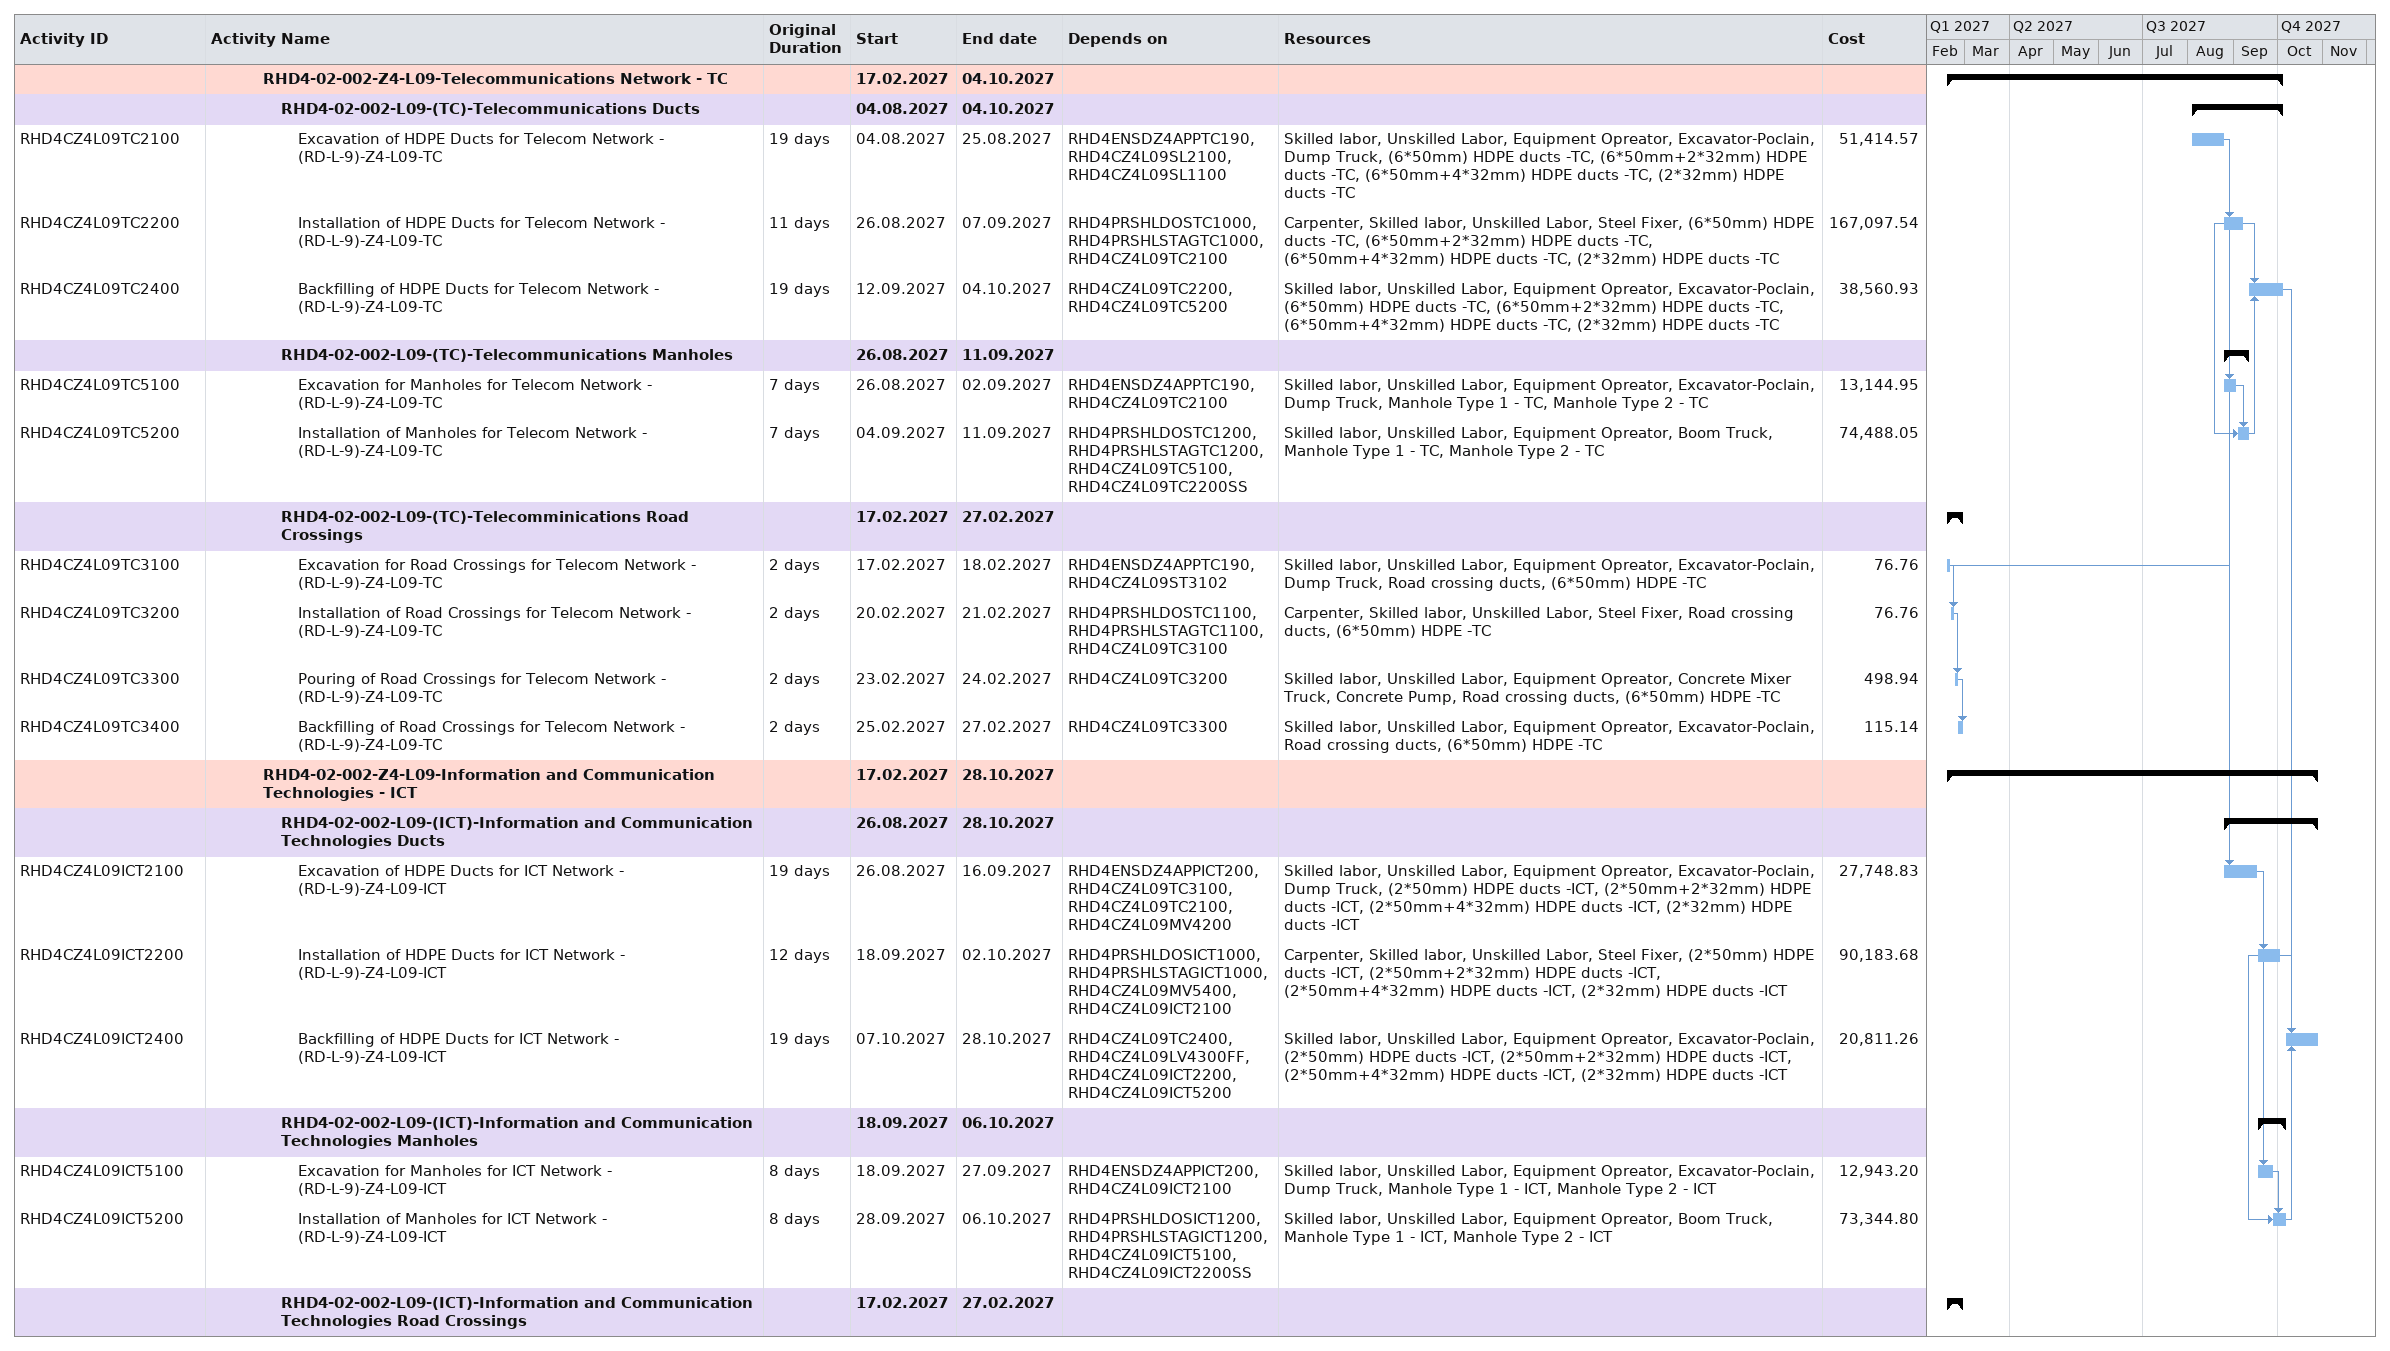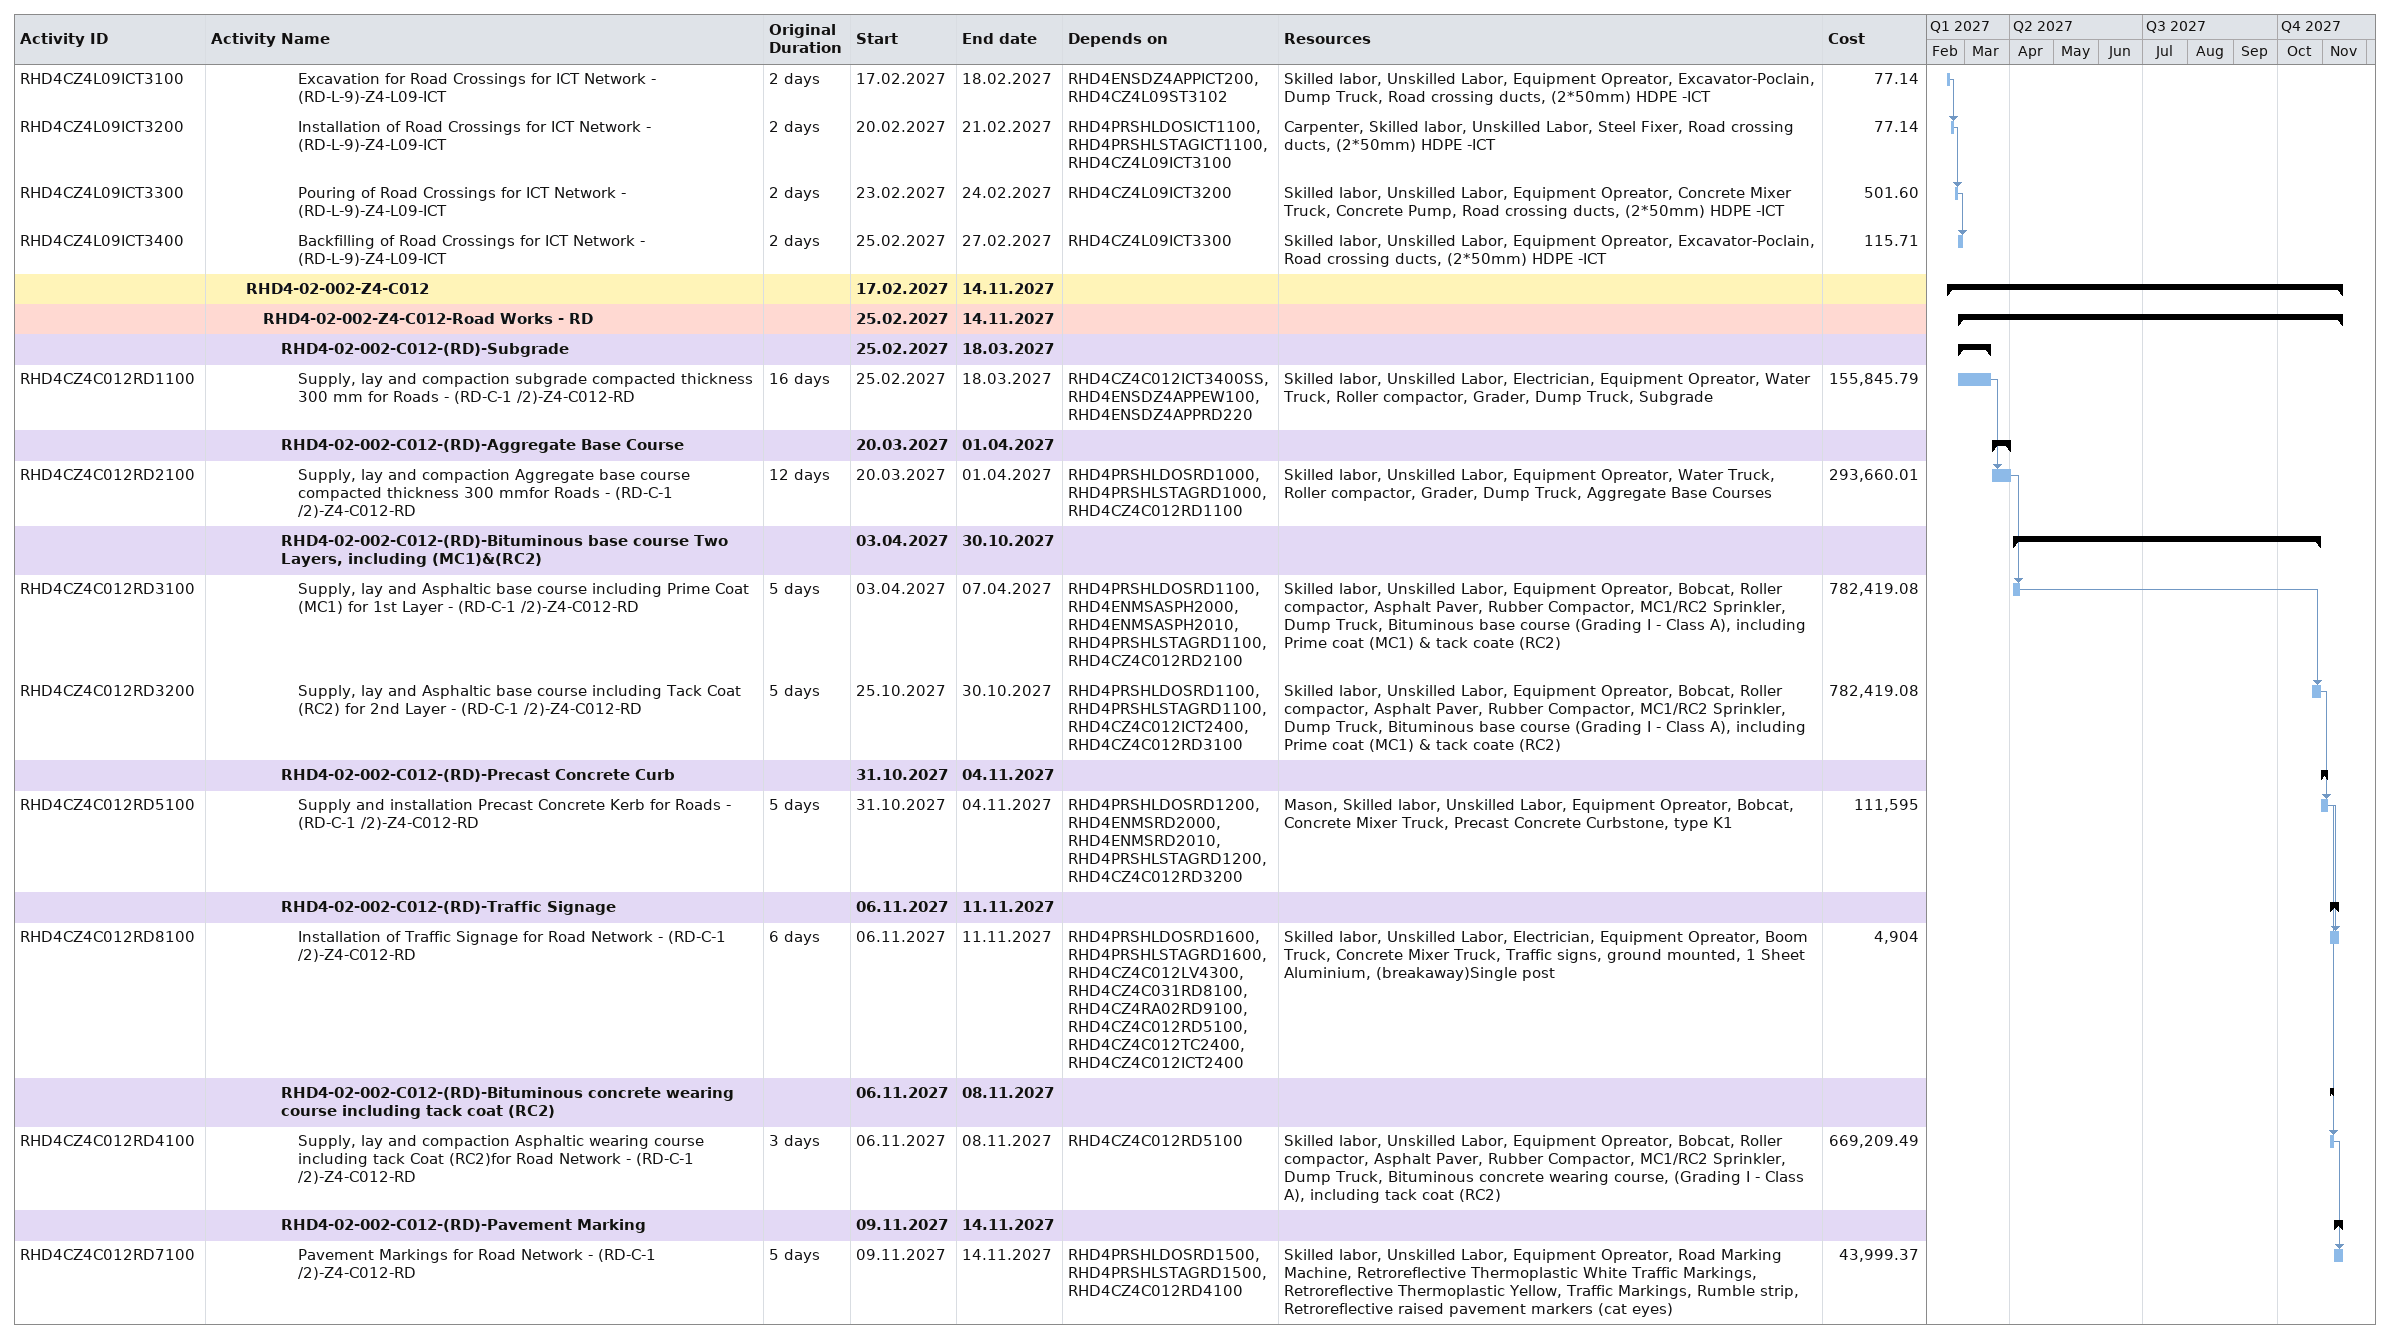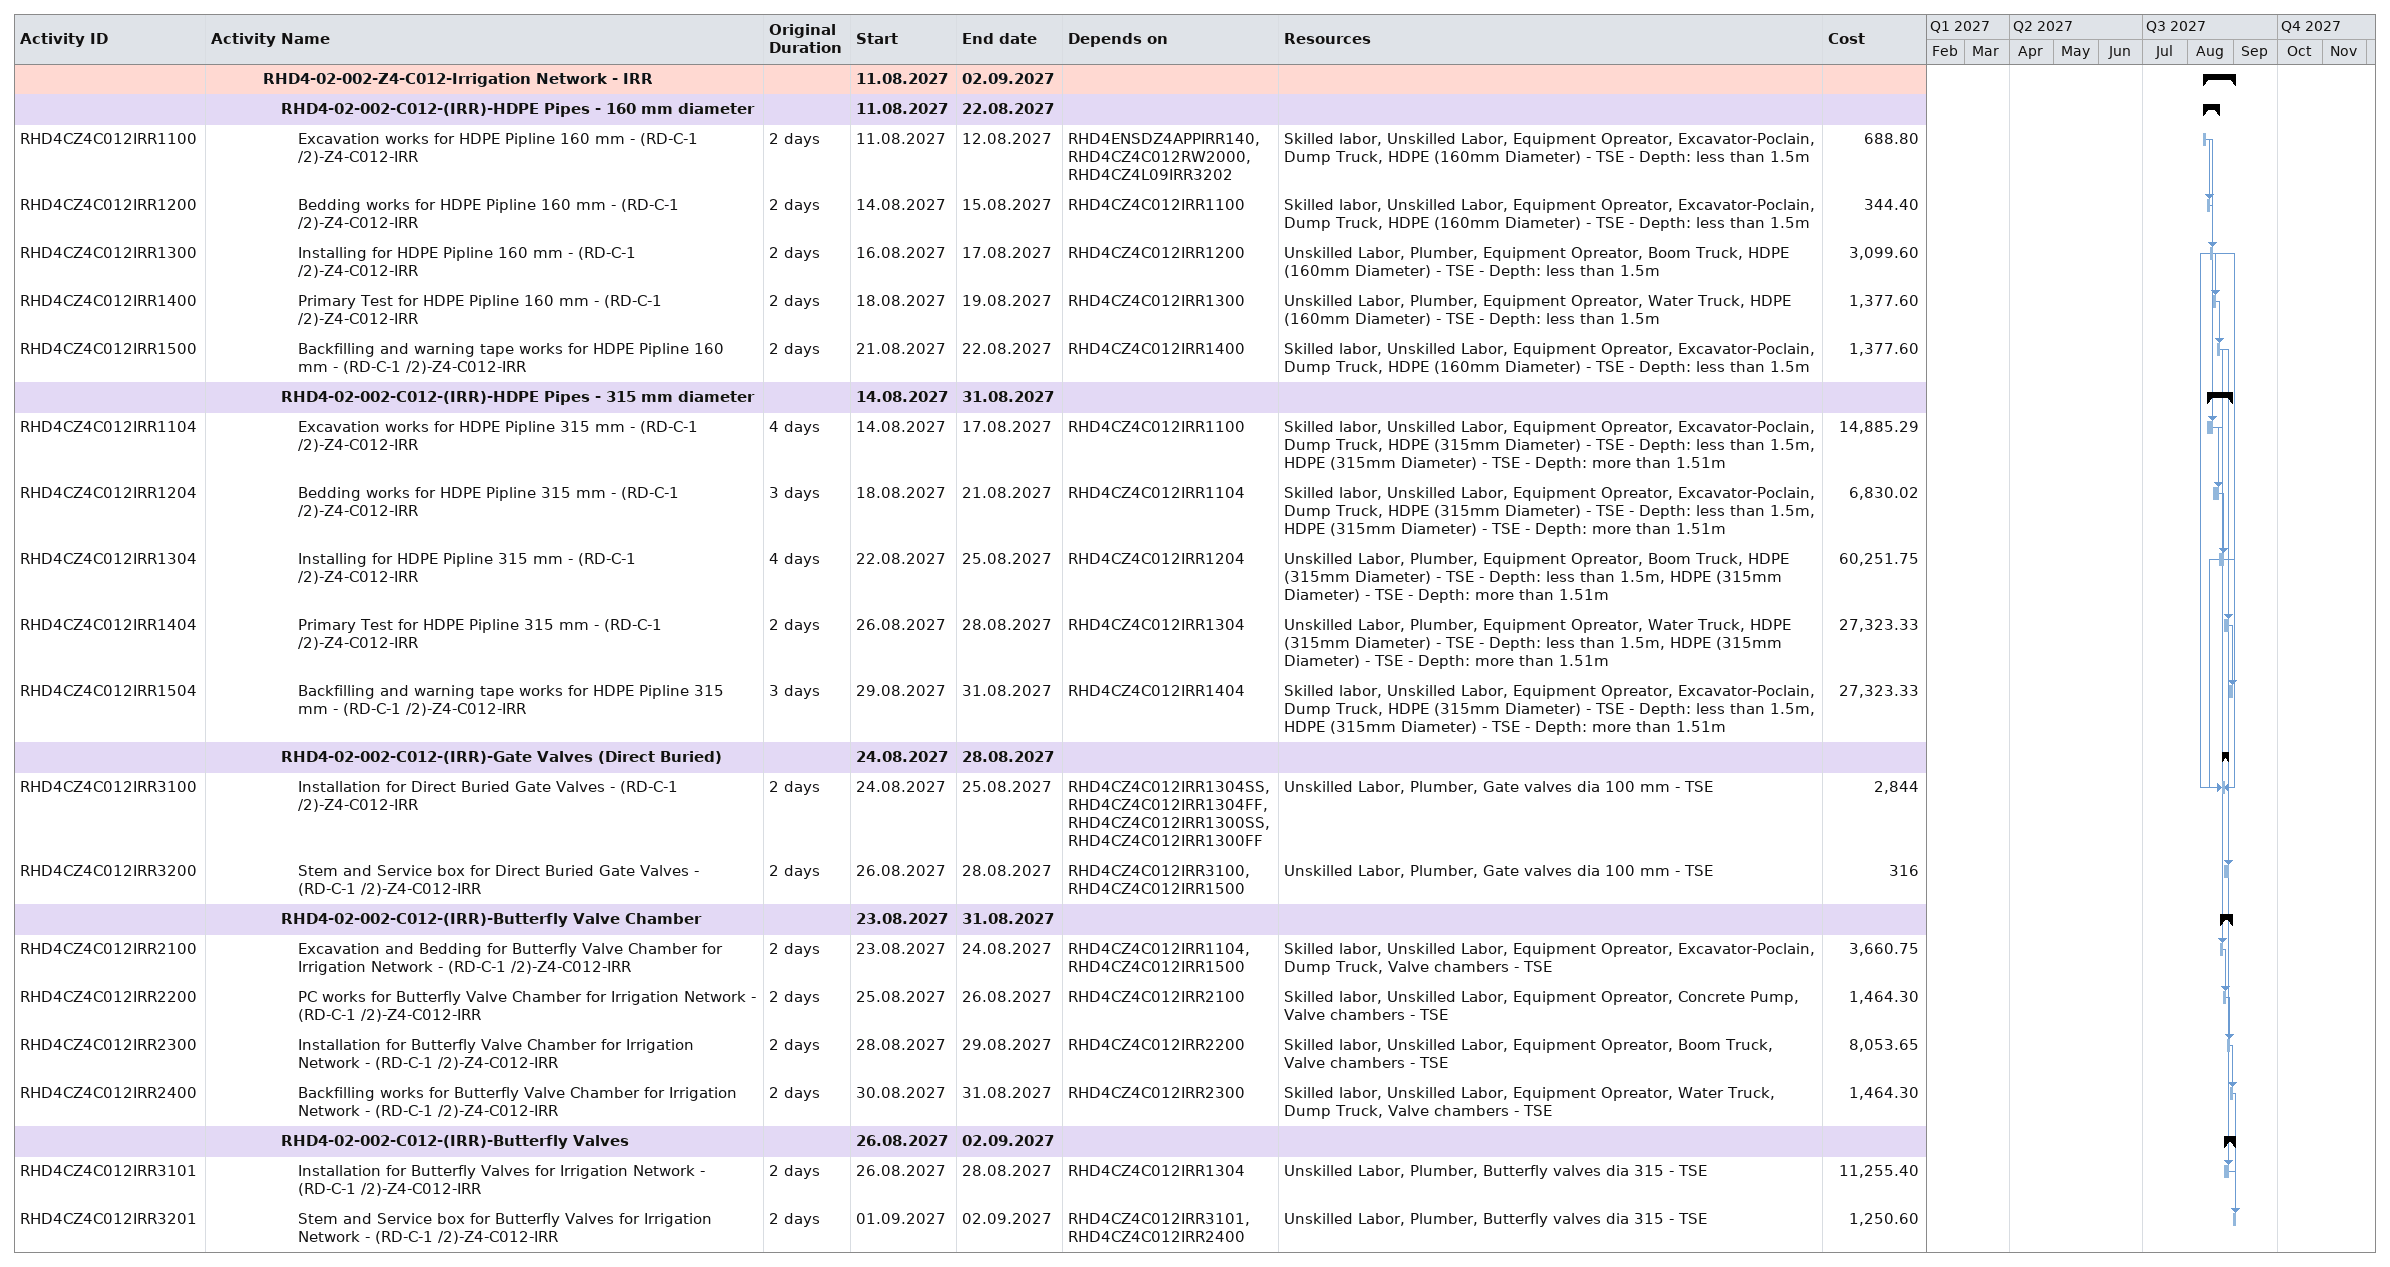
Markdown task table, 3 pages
| ID | Level | Task | Original duration | Start | Finish | Predecessors | Resources | Cost |
|---|---|---|---|---|---|---|---|---|
|  | 4 | **RHD4-02-002-Z4-L09-Telecommunications Network - TC** |  | 2027-02-17 | 2027-10-04 |  |  |  |
|  | 5 | **RHD4-02-002-L09-(TC)-Telecommunications Ducts** |  | 2027-08-04 | 2027-10-04 |  |  |  |
| RHD4CZ4L09TC2100 | 6 | Excavation of HDPE Ducts for Telecom Network - (RD-L-9)-Z4-L09-TC | 19d | 2027-08-04 | 2027-08-25 | RHD4ENSDZ4APPTC190, RHD4CZ4L09SL2100, RHD4CZ4L09SL1100 | Skilled labor, Unskilled Labor, Equipment Opreator, Excavator-Poclain, Dump Truck, (6*50mm) HDPE ducts -TC, (6*50mm+2*32mm) HDPE ducts -TC, (6*50mm+4*32mm) HDPE ducts -TC, (2*32mm) HDPE ducts -TC | 51414.57 |
| RHD4CZ4L09TC2200 | 6 | Installation of HDPE Ducts for Telecom Network - (RD-L-9)-Z4-L09-TC | 11d | 2027-08-26 | 2027-09-07 | RHD4PRSHLDOSTC1000, RHD4PRSHLSTAGTC1000, RHD4CZ4L09TC2100 | Carpenter, Skilled labor, Unskilled Labor, Steel Fixer, (6*50mm) HDPE ducts -TC, (6*50mm+2*32mm) HDPE ducts -TC, (6*50mm+4*32mm) HDPE ducts -TC, (2*32mm) HDPE ducts -TC | 167097.54 |
| RHD4CZ4L09TC2400 | 6 | Backfilling of HDPE Ducts for Telecom Network - (RD-L-9)-Z4-L09-TC | 19d | 2027-09-12 | 2027-10-04 | RHD4CZ4L09TC2200, RHD4CZ4L09TC5200 | Skilled labor, Unskilled Labor, Equipment Opreator, Excavator-Poclain, (6*50mm) HDPE ducts -TC, (6*50mm+2*32mm) HDPE ducts -TC, (6*50mm+4*32mm) HDPE ducts -TC, (2*32mm) HDPE ducts -TC | 38560.93 |
|  | 5 | **RHD4-02-002-L09-(TC)-Telecommunications Manholes** |  | 2027-08-26 | 2027-09-11 |  |  |  |
| RHD4CZ4L09TC5100 | 6 | Excavation for Manholes for Telecom Network - (RD-L-9)-Z4-L09-TC | 7d | 2027-08-26 | 2027-09-02 | RHD4ENSDZ4APPTC190, RHD4CZ4L09TC2100 | Skilled labor, Unskilled Labor, Equipment Opreator, Excavator-Poclain, Dump Truck, Manhole Type 1 - TC, Manhole Type 2 - TC | 13144.95 |
| RHD4CZ4L09TC5200 | 6 | Installation of Manholes for Telecom Network - (RD-L-9)-Z4-L09-TC | 7d | 2027-09-04 | 2027-09-11 | RHD4PRSHLDOSTC1200, RHD4PRSHLSTAGTC1200, RHD4CZ4L09TC5100, RHD4CZ4L09TC2200SS | Skilled labor, Unskilled Labor, Equipment Opreator, Boom Truck, Manhole Type 1 - TC, Manhole Type 2 - TC | 74488.05 |
|  | 5 | **RHD4-02-002-L09-(TC)-Telecomminications Road Crossings** |  | 2027-02-17 | 2027-02-27 |  |  |  |
| RHD4CZ4L09TC3100 | 6 | Excavation for Road Crossings for Telecom Network - (RD-L-9)-Z4-L09-TC | 2d | 2027-02-17 | 2027-02-18 | RHD4ENSDZ4APPTC190, RHD4CZ4L09ST3102 | Skilled labor, Unskilled Labor, Equipment Opreator, Excavator-Poclain, Dump Truck, Road crossing ducts, (6*50mm) HDPE -TC | 76.76 |
| RHD4CZ4L09TC3200 | 6 | Installation of Road Crossings for Telecom Network - (RD-L-9)-Z4-L09-TC | 2d | 2027-02-20 | 2027-02-21 | RHD4PRSHLDOSTC1100, RHD4PRSHLSTAGTC1100, RHD4CZ4L09TC3100 | Carpenter, Skilled labor, Unskilled Labor, Steel Fixer, Road crossing ducts, (6*50mm) HDPE -TC | 76.76 |
| RHD4CZ4L09TC3300 | 6 | Pouring of Road Crossings for Telecom Network - (RD-L-9)-Z4-L09-TC | 2d | 2027-02-23 | 2027-02-24 | RHD4CZ4L09TC3200 | Skilled labor, Unskilled Labor, Equipment Opreator, Concrete Mixer Truck, Concrete Pump, Road crossing ducts, (6*50mm) HDPE -TC | 498.94 |
| RHD4CZ4L09TC3400 | 6 | Backfilling of Road Crossings for Telecom Network - (RD-L-9)-Z4-L09-TC | 2d | 2027-02-25 | 2027-02-27 | RHD4CZ4L09TC3300 | Skilled labor, Unskilled Labor, Equipment Opreator, Excavator-Poclain, Road crossing ducts, (6*50mm) HDPE -TC | 115.14 |
|  | 4 | **RHD4-02-002-Z4-L09-Information and Communication Technologies - ICT** |  | 2027-02-17 | 2027-10-28 |  |  |  |
|  | 5 | **RHD4-02-002-L09-(ICT)-Information and Communication Technologies Ducts** |  | 2027-08-26 | 2027-10-28 |  |  |  |
| RHD4CZ4L09ICT2100 | 6 | Excavation of HDPE Ducts for ICT Network - (RD-L-9)-Z4-L09-ICT | 19d | 2027-08-26 | 2027-09-16 | RHD4ENSDZ4APPICT200, RHD4CZ4L09TC3100, RHD4CZ4L09TC2100, RHD4CZ4L09MV4200 | Skilled labor, Unskilled Labor, Equipment Opreator, Excavator-Poclain, Dump Truck, (2*50mm) HDPE ducts -ICT, (2*50mm+2*32mm) HDPE ducts -ICT, (2*50mm+4*32mm) HDPE ducts -ICT, (2*32mm) HDPE ducts -ICT | 27748.83 |
| RHD4CZ4L09ICT2200 | 6 | Installation of HDPE Ducts for ICT Network - (RD-L-9)-Z4-L09-ICT | 12d | 2027-09-18 | 2027-10-02 | RHD4PRSHLDOSICT1000, RHD4PRSHLSTAGICT1000, RHD4CZ4L09MV5400, RHD4CZ4L09ICT2100 | Carpenter, Skilled labor, Unskilled Labor, Steel Fixer, (2*50mm) HDPE ducts -ICT, (2*50mm+2*32mm) HDPE ducts -ICT, (2*50mm+4*32mm) HDPE ducts -ICT, (2*32mm) HDPE ducts -ICT | 90183.68 |
| RHD4CZ4L09ICT2400 | 6 | Backfilling of HDPE Ducts for ICT Network - (RD-L-9)-Z4-L09-ICT | 19d | 2027-10-07 | 2027-10-28 | RHD4CZ4L09TC2400, RHD4CZ4L09LV4300FF, RHD4CZ4L09ICT2200, RHD4CZ4L09ICT5200 | Skilled labor, Unskilled Labor, Equipment Opreator, Excavator-Poclain, (2*50mm) HDPE ducts -ICT, (2*50mm+2*32mm) HDPE ducts -ICT, (2*50mm+4*32mm) HDPE ducts -ICT, (2*32mm) HDPE ducts -ICT | 20811.26 |
|  | 5 | **RHD4-02-002-L09-(ICT)-Information and Communication Technologies Manholes** |  | 2027-09-18 | 2027-10-06 |  |  |  |
| RHD4CZ4L09ICT5100 | 6 | Excavation for Manholes for ICT Network - (RD-L-9)-Z4-L09-ICT | 8d | 2027-09-18 | 2027-09-27 | RHD4ENSDZ4APPICT200, RHD4CZ4L09ICT2100 | Skilled labor, Unskilled Labor, Equipment Opreator, Excavator-Poclain, Dump Truck, Manhole Type 1 - ICT, Manhole Type 2 - ICT | 12943.20 |
| RHD4CZ4L09ICT5200 | 6 | Installation of Manholes for ICT Network - (RD-L-9)-Z4-L09-ICT | 8d | 2027-09-28 | 2027-10-06 | RHD4PRSHLDOSICT1200, RHD4PRSHLSTAGICT1200, RHD4CZ4L09ICT5100, RHD4CZ4L09ICT2200SS | Skilled labor, Unskilled Labor, Equipment Opreator, Boom Truck, Manhole Type 1 - ICT, Manhole Type 2 - ICT | 73344.80 |
|  | 5 | **RHD4-02-002-L09-(ICT)-Information and Communication Technologies Road Crossings** |  | 2027-02-17 | 2027-02-27 |  |  |  |
| RHD4CZ4L09ICT3100 | 6 | Excavation for Road Crossings for ICT Network - (RD-L-9)-Z4-L09-ICT | 2d | 2027-02-17 | 2027-02-18 | RHD4ENSDZ4APPICT200, RHD4CZ4L09ST3102 | Skilled labor, Unskilled Labor, Equipment Opreator, Excavator-Poclain, Dump Truck, Road crossing ducts, (2*50mm) HDPE -ICT | 77.14 |
| RHD4CZ4L09ICT3200 | 6 | Installation of Road Crossings for ICT Network - (RD-L-9)-Z4-L09-ICT | 2d | 2027-02-20 | 2027-02-21 | RHD4PRSHLDOSICT1100, RHD4PRSHLSTAGICT1100, RHD4CZ4L09ICT3100 | Carpenter, Skilled labor, Unskilled Labor, Steel Fixer, Road crossing ducts, (2*50mm) HDPE -ICT | 77.14 |
| RHD4CZ4L09ICT3300 | 6 | Pouring of Road Crossings for ICT Network - (RD-L-9)-Z4-L09-ICT | 2d | 2027-02-23 | 2027-02-24 | RHD4CZ4L09ICT3200 | Skilled labor, Unskilled Labor, Equipment Opreator, Concrete Mixer Truck, Concrete Pump, Road crossing ducts, (2*50mm) HDPE -ICT | 501.60 |
| RHD4CZ4L09ICT3400 | 6 | Backfilling of Road Crossings for ICT Network - (RD-L-9)-Z4-L09-ICT | 2d | 2027-02-25 | 2027-02-27 | RHD4CZ4L09ICT3300 | Skilled labor, Unskilled Labor, Equipment Opreator, Excavator-Poclain, Road crossing ducts, (2*50mm) HDPE -ICT | 115.71 |
|  | 3 | **RHD4-02-002-Z4-C012** |  | 2027-02-17 | 2027-11-14 |  |  |  |
|  | 4 | **RHD4-02-002-Z4-C012-Road Works - RD** |  | 2027-02-25 | 2027-11-14 |  |  |  |
|  | 5 | **RHD4-02-002-C012-(RD)-Subgrade** |  | 2027-02-25 | 2027-03-18 |  |  |  |
| RHD4CZ4C012RD1100 | 6 | Supply, lay and compaction subgrade compacted thickness 300 mm for Roads - (RD-C-1 /2)-Z4-C012-RD | 16d | 2027-02-25 | 2027-03-18 | RHD4CZ4C012ICT3400SS, RHD4ENSDZ4APPEW100, RHD4ENSDZ4APPRD220 | Skilled labor, Unskilled Labor, Electrician, Equipment Opreator, Water Truck, Roller compactor, Grader, Dump Truck, Subgrade | 155845.79 |
|  | 5 | **RHD4-02-002-C012-(RD)-Aggregate Base Course** |  | 2027-03-20 | 2027-04-01 |  |  |  |
| RHD4CZ4C012RD2100 | 6 | Supply, lay and compaction Aggregate base course compacted thickness 300 mmfor Roads - (RD-C-1 /2)-Z4-C012-RD | 12d | 2027-03-20 | 2027-04-01 | RHD4PRSHLDOSRD1000, RHD4PRSHLSTAGRD1000, RHD4CZ4C012RD1100 | Skilled labor, Unskilled Labor, Equipment Opreator, Water Truck, Roller compactor, Grader, Dump Truck, Aggregate Base Courses | 293660.01 |
|  | 5 | **RHD4-02-002-C012-(RD)-Bituminous base course Two Layers, including (MC1)&(RC2)** |  | 2027-04-03 | 2027-10-30 |  |  |  |
| RHD4CZ4C012RD3100 | 6 | Supply, lay and Asphaltic base course including Prime Coat (MC1) for 1st Layer - (RD-C-1 /2)-Z4-C012-RD | 5d | 2027-04-03 | 2027-04-07 | RHD4PRSHLDOSRD1100, RHD4ENMSASPH2000, RHD4ENMSASPH2010, RHD4PRSHLSTAGRD1100, RHD4CZ4C012RD2100 | Skilled labor, Unskilled Labor, Equipment Opreator, Bobcat, Roller compactor, Asphalt Paver, Rubber Compactor, MC1/RC2 Sprinkler, Dump Truck, Bituminous base course (Grading I - Class A), including Prime coat (MC1) & tack coate (RC2) | 782419.08 |
| RHD4CZ4C012RD3200 | 6 | Supply, lay and Asphaltic base course including Tack Coat (RC2) for 2nd Layer - (RD-C-1 /2)-Z4-C012-RD | 5d | 2027-10-25 | 2027-10-30 | RHD4PRSHLDOSRD1100, RHD4PRSHLSTAGRD1100, RHD4CZ4C012ICT2400, RHD4CZ4C012RD3100 | Skilled labor, Unskilled Labor, Equipment Opreator, Bobcat, Roller compactor, Asphalt Paver, Rubber Compactor, MC1/RC2 Sprinkler, Dump Truck, Bituminous base course (Grading I - Class A), including Prime coat (MC1) & tack coate (RC2) | 782419.08 |
|  | 5 | **RHD4-02-002-C012-(RD)-Precast Concrete Curb** |  | 2027-10-31 | 2027-11-04 |  |  |  |
| RHD4CZ4C012RD5100 | 6 | Supply and installation Precast Concrete Kerb for Roads - (RD-C-1 /2)-Z4-C012-RD | 5d | 2027-10-31 | 2027-11-04 | RHD4PRSHLDOSRD1200, RHD4ENMSRD2000, RHD4ENMSRD2010, RHD4PRSHLSTAGRD1200, RHD4CZ4C012RD3200 | Mason, Skilled labor, Unskilled Labor, Equipment Opreator, Bobcat, Concrete Mixer Truck, Precast Concrete Curbstone, type K1 | 111595 |
|  | 5 | **RHD4-02-002-C012-(RD)-Traffic Signage** |  | 2027-11-06 | 2027-11-11 |  |  |  |
| RHD4CZ4C012RD8100 | 6 | Installation of Traffic Signage for Road Network - (RD-C-1 /2)-Z4-C012-RD | 6d | 2027-11-06 | 2027-11-11 | RHD4PRSHLDOSRD1600, RHD4PRSHLSTAGRD1600, RHD4CZ4C012LV4300, RHD4CZ4C031RD8100, RHD4CZ4RA02RD9100, RHD4CZ4C012RD5100, RHD4CZ4C012TC2400, RHD4CZ4C012ICT2400 | Skilled labor, Unskilled Labor, Electrician, Equipment Opreator, Boom Truck, Concrete Mixer Truck, Traffic signs, ground mounted, 1 Sheet Aluminium, (breakaway)Single post | 4904 |
|  | 5 | **RHD4-02-002-C012-(RD)-Bituminous concrete wearing course including tack coat (RC2)** |  | 2027-11-06 | 2027-11-08 |  |  |  |
| RHD4CZ4C012RD4100 | 6 | Supply, lay and compaction Asphaltic wearing course including tack Coat (RC2)for Road Network - (RD-C-1 /2)-Z4-C012-RD | 3d | 2027-11-06 | 2027-11-08 | RHD4CZ4C012RD5100 | Skilled labor, Unskilled Labor, Equipment Opreator, Bobcat, Roller compactor, Asphalt Paver, Rubber Compactor, MC1/RC2 Sprinkler, Dump Truck, Bituminous concrete wearing course, (Grading I - Class A), including tack coat (RC2) | 669209.49 |
|  | 5 | **RHD4-02-002-C012-(RD)-Pavement Marking** |  | 2027-11-09 | 2027-11-14 |  |  |  |
| RHD4CZ4C012RD7100 | 6 | Pavement Markings for Road Network - (RD-C-1 /2)-Z4-C012-RD | 5d | 2027-11-09 | 2027-11-14 | RHD4PRSHLDOSRD1500, RHD4PRSHLSTAGRD1500, RHD4CZ4C012RD4100 | Skilled labor, Unskilled Labor, Equipment Opreator, Road Marking Machine, Retroreflective Thermoplastic White Traffic Markings, Retroreflective Thermoplastic Yellow, Traffic Markings, Rumble strip, Retroreflective raised pavement markers (cat eyes) | 43999.37 |
|  | 4 | **RHD4-02-002-Z4-C012-Irrigation Network - IRR** |  | 2027-08-11 | 2027-09-02 |  |  |  |
|  | 5 | **RHD4-02-002-C012-(IRR)-HDPE Pipes - 160 mm diameter** |  | 2027-08-11 | 2027-08-22 |  |  |  |
| RHD4CZ4C012IRR1100 | 6 | Excavation works for HDPE Pipline 160 mm - (RD-C-1 /2)-Z4-C012-IRR | 2d | 2027-08-11 | 2027-08-12 | RHD4ENSDZ4APPIRR140, RHD4CZ4C012RW2000, RHD4CZ4L09IRR3202 | Skilled labor, Unskilled Labor, Equipment Opreator, Excavator-Poclain, Dump Truck, HDPE (160mm Diameter) - TSE - Depth: less than 1.5m | 688.80 |
| RHD4CZ4C012IRR1200 | 6 | Bedding works for HDPE Pipline 160 mm - (RD-C-1 /2)-Z4-C012-IRR | 2d | 2027-08-14 | 2027-08-15 | RHD4CZ4C012IRR1100 | Skilled labor, Unskilled Labor, Equipment Opreator, Excavator-Poclain, Dump Truck, HDPE (160mm Diameter) - TSE - Depth: less than 1.5m | 344.40 |
| RHD4CZ4C012IRR1300 | 6 | Installing for HDPE Pipline 160 mm - (RD-C-1 /2)-Z4-C012-IRR | 2d | 2027-08-16 | 2027-08-17 | RHD4CZ4C012IRR1200 | Unskilled Labor, Plumber, Equipment Opreator, Boom Truck, HDPE (160mm Diameter) - TSE - Depth: less than 1.5m | 3099.60 |
| RHD4CZ4C012IRR1400 | 6 | Primary Test for HDPE Pipline 160 mm - (RD-C-1 /2)-Z4-C012-IRR | 2d | 2027-08-18 | 2027-08-19 | RHD4CZ4C012IRR1300 | Unskilled Labor, Plumber, Equipment Opreator, Water Truck, HDPE (160mm Diameter) - TSE - Depth: less than 1.5m | 1377.60 |
| RHD4CZ4C012IRR1500 | 6 | Backfilling and warning tape works for HDPE Pipline 160 mm - (RD-C-1 /2)-Z4-C012-IRR | 2d | 2027-08-21 | 2027-08-22 | RHD4CZ4C012IRR1400 | Skilled labor, Unskilled Labor, Equipment Opreator, Excavator-Poclain, Dump Truck, HDPE (160mm Diameter) - TSE - Depth: less than 1.5m | 1377.60 |
|  | 5 | **RHD4-02-002-C012-(IRR)-HDPE Pipes - 315 mm diameter** |  | 2027-08-14 | 2027-08-31 |  |  |  |
| RHD4CZ4C012IRR1104 | 6 | Excavation works for HDPE Pipline 315 mm - (RD-C-1 /2)-Z4-C012-IRR | 4d | 2027-08-14 | 2027-08-17 | RHD4CZ4C012IRR1100 | Skilled labor, Unskilled Labor, Equipment Opreator, Excavator-Poclain, Dump Truck, HDPE (315mm Diameter) - TSE - Depth: less than 1.5m, HDPE (315mm Diameter) - TSE - Depth: more than 1.51m | 14885.29 |
| RHD4CZ4C012IRR1204 | 6 | Bedding works for HDPE Pipline 315 mm - (RD-C-1 /2)-Z4-C012-IRR | 3d | 2027-08-18 | 2027-08-21 | RHD4CZ4C012IRR1104 | Skilled labor, Unskilled Labor, Equipment Opreator, Excavator-Poclain, Dump Truck, HDPE (315mm Diameter) - TSE - Depth: less than 1.5m, HDPE (315mm Diameter) - TSE - Depth: more than 1.51m | 6830.02 |
| RHD4CZ4C012IRR1304 | 6 | Installing for HDPE Pipline 315 mm - (RD-C-1 /2)-Z4-C012-IRR | 4d | 2027-08-22 | 2027-08-25 | RHD4CZ4C012IRR1204 | Unskilled Labor, Plumber, Equipment Opreator, Boom Truck, HDPE (315mm Diameter) - TSE - Depth: less than 1.5m, HDPE (315mm Diameter) - TSE - Depth: more than 1.51m | 60251.75 |
| RHD4CZ4C012IRR1404 | 6 | Primary Test for HDPE Pipline 315 mm - (RD-C-1 /2)-Z4-C012-IRR | 2d | 2027-08-26 | 2027-08-28 | RHD4CZ4C012IRR1304 | Unskilled Labor, Plumber, Equipment Opreator, Water Truck, HDPE (315mm Diameter) - TSE - Depth: less than 1.5m, HDPE (315mm Diameter) - TSE - Depth: more than 1.51m | 27323.33 |
| RHD4CZ4C012IRR1504 | 6 | Backfilling and warning tape works for HDPE Pipline 315 mm - (RD-C-1 /2)-Z4-C012-IRR | 3d | 2027-08-29 | 2027-08-31 | RHD4CZ4C012IRR1404 | Skilled labor, Unskilled Labor, Equipment Opreator, Excavator-Poclain, Dump Truck, HDPE (315mm Diameter) - TSE - Depth: less than 1.5m, HDPE (315mm Diameter) - TSE - Depth: more than 1.51m | 27323.33 |
|  | 5 | **RHD4-02-002-C012-(IRR)-Gate Valves (Direct Buried)** |  | 2027-08-24 | 2027-08-28 |  |  |  |
| RHD4CZ4C012IRR3100 | 6 | Installation for Direct Buried Gate Valves - (RD-C-1 /2)-Z4-C012-IRR | 2d | 2027-08-24 | 2027-08-25 | RHD4CZ4C012IRR1304SS, RHD4CZ4C012IRR1304FF, RHD4CZ4C012IRR1300SS, RHD4CZ4C012IRR1300FF | Unskilled Labor, Plumber, Gate valves dia 100 mm - TSE | 2844 |
| RHD4CZ4C012IRR3200 | 6 | Stem and Service box for Direct Buried Gate Valves - (RD-C-1 /2)-Z4-C012-IRR | 2d | 2027-08-26 | 2027-08-28 | RHD4CZ4C012IRR3100, RHD4CZ4C012IRR1500 | Unskilled Labor, Plumber, Gate valves dia 100 mm - TSE | 316 |
|  | 5 | **RHD4-02-002-C012-(IRR)-Butterfly Valve Chamber** |  | 2027-08-23 | 2027-08-31 |  |  |  |
| RHD4CZ4C012IRR2100 | 6 | Excavation and Bedding for Butterfly Valve Chamber for Irrigation Network - (RD-C-1 /2)-Z4-C012-IRR | 2d | 2027-08-23 | 2027-08-24 | RHD4CZ4C012IRR1104, RHD4CZ4C012IRR1500 | Skilled labor, Unskilled Labor, Equipment Opreator, Excavator-Poclain, Dump Truck, Valve chambers - TSE | 3660.75 |
| RHD4CZ4C012IRR2200 | 6 | PC works for Butterfly Valve Chamber for Irrigation Network - (RD-C-1 /2)-Z4-C012-IRR | 2d | 2027-08-25 | 2027-08-26 | RHD4CZ4C012IRR2100 | Skilled labor, Unskilled Labor, Equipment Opreator, Concrete Pump, Valve chambers - TSE | 1464.30 |
| RHD4CZ4C012IRR2300 | 6 | Installation for Butterfly Valve Chamber for Irrigation Network - (RD-C-1 /2)-Z4-C012-IRR | 2d | 2027-08-28 | 2027-08-29 | RHD4CZ4C012IRR2200 | Skilled labor, Unskilled Labor, Equipment Opreator, Boom Truck, Valve chambers - TSE | 8053.65 |
| RHD4CZ4C012IRR2400 | 6 | Backfilling works for Butterfly Valve Chamber for Irrigation Network - (RD-C-1 /2)-Z4-C012-IRR | 2d | 2027-08-30 | 2027-08-31 | RHD4CZ4C012IRR2300 | Skilled labor, Unskilled Labor, Equipment Opreator, Water Truck, Dump Truck, Valve chambers - TSE | 1464.30 |
|  | 5 | **RHD4-02-002-C012-(IRR)-Butterfly Valves** |  | 2027-08-26 | 2027-09-02 |  |  |  |
| RHD4CZ4C012IRR3101 | 6 | Installation for Butterfly Valves for Irrigation Network - (RD-C-1 /2)-Z4-C012-IRR | 2d | 2027-08-26 | 2027-08-28 | RHD4CZ4C012IRR1304 | Unskilled Labor, Plumber, Butterfly valves dia 315 - TSE | 11255.40 |
| RHD4CZ4C012IRR3201 | 6 | Stem and Service box for Butterfly Valves for Irrigation Network - (RD-C-1 /2)-Z4-C012-IRR | 2d | 2027-09-01 | 2027-09-02 | RHD4CZ4C012IRR3101, RHD4CZ4C012IRR2400 | Unskilled Labor, Plumber, Butterfly valves dia 315 - TSE | 1250.60 |
